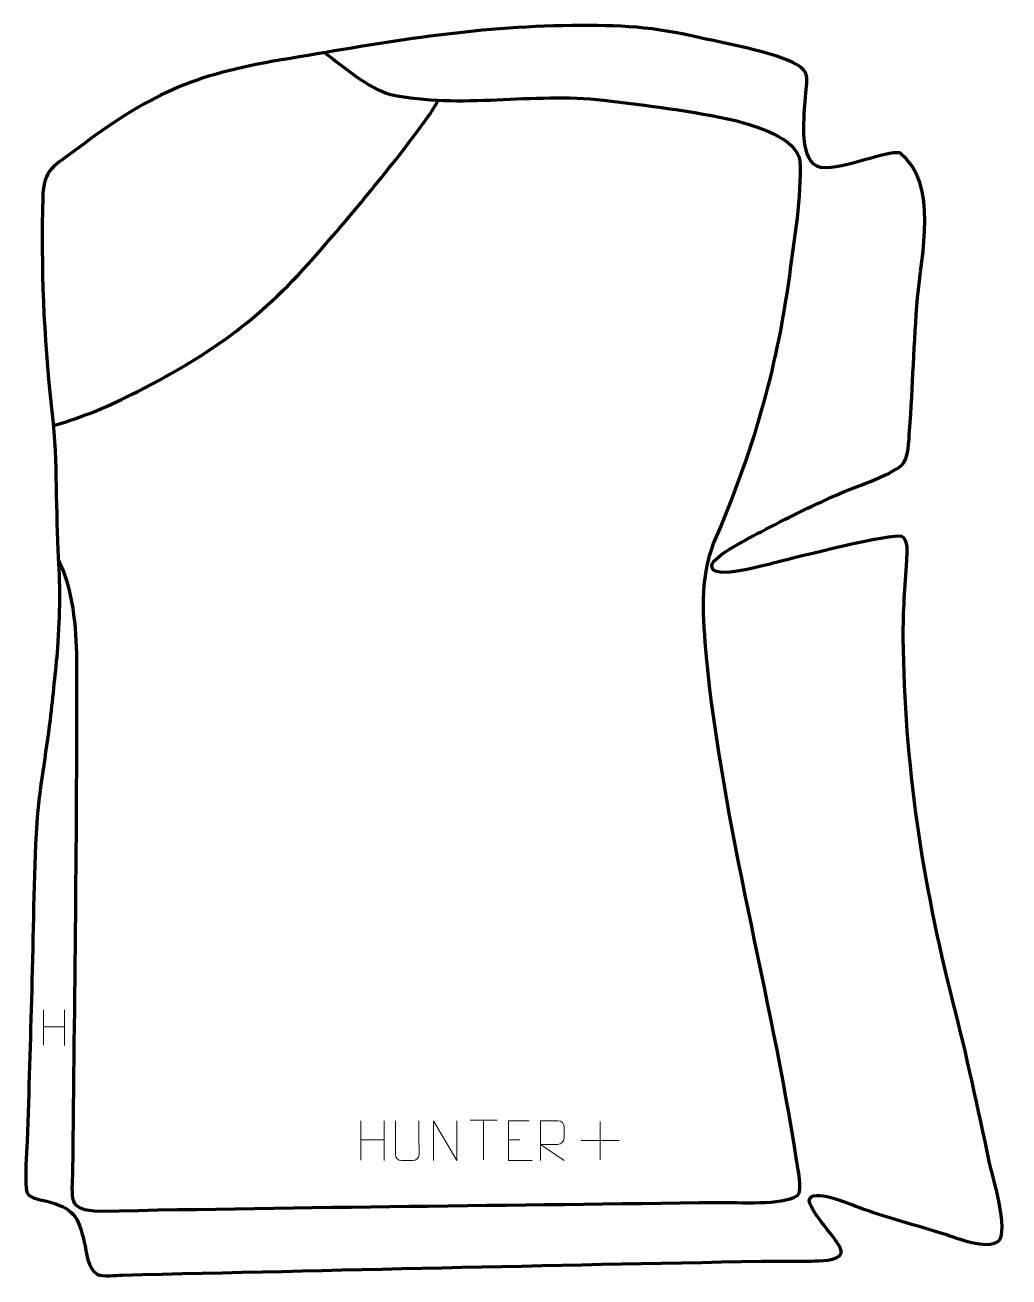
# Model space of a CAD drawing. Header units: millimetres. Extents: x 1403 to 2020, y 71 to 857.
import ezdxf

# ---------------------------------------------------------------- set-up
doc = ezdxf.new("R2010")
doc.units = ezdxf.units.MM
doc.header["$MEASUREMENT"] = 0
doc.layers.add('layer 1', color=7, linetype='Continuous')
doc.layers.add('layer 2', color=7, linetype='Continuous')

msp = doc.modelspace()

# ---------------------------------------------------------------- linework, layer by layer
at = {"layer": 'layer 1', "color": 142, "lineweight": 158}
for points, knots in [([(1591.2144, 839.3033), (1603.6087, 830.0306), (1617.3038, 817.7207), (1632.2473, 813.3216), (1632.2473, 813.3216), (1676.4413, 804.0472), (1720.9351, 815.0013), (1765.7263, 809.7016), (1765.7263, 809.7016), (1792.676, 806.4107), (1822.2597, 803.143), (1848.5922, 796.9529), (1848.5922, 796.9529), (1860.4176, 793.6537), (1887.0354, 786.2557), (1888.8552, 771.8771), (1888.8552, 771.8771), (1890.2277, 748.6807), (1885.2064, 722.9684), (1882.3822, 699.7795), (1882.3822, 699.7795), (1873.9008, 638.3771), (1859.1901, 588.7821), (1834.8505, 531.9002), (1834.8505, 531.9002), (1825.6577, 508.2125), (1828.1913, 485.06), (1830.1197, 460.3872), (1830.1197, 460.3872), (1840.8297, 353.5116), (1870.3775, 250.4001), (1886.643, 144.6072), (1886.643, 144.6072), (1887.4158, 139.9658), (1890.5925, 125.625), (1887.3353, 122.1918), (1887.3353, 122.1918), (1877.4975, 115.8964), (1850.5053, 118.0391), (1838.0716, 117.8748), (1838.0716, 117.8748), (1708.6557, 116.1649), (1579.2223, 114.8997), (1449.8185, 112.4414), (1449.8185, 112.4414), (1428.8587, 112.7708), (1432.7453, 120.7713), (1432.9133, 138.214), (1432.9133, 138.214), (1433.9401, 245.1068), (1435.7037, 352.1651), (1435.3057, 459.0516), (1435.3057, 459.0516), (1435.2333, 478.5127), (1432.9895, 503.8748), (1423.7756, 521.2189)], [0, 0, 0, 0, 0.06666667, 0.06666667, 0.06666667, 0.06666667, 0.13333333, 0.13333333, 0.13333333, 0.13333333, 0.2, 0.2, 0.2, 0.2, 0.26666667, 0.26666667, 0.26666667, 0.26666667, 0.33333333, 0.33333333, 0.33333333, 0.33333333, 0.4, 0.4, 0.4, 0.4, 0.46666667, 0.46666667, 0.46666667, 0.46666667, 0.53333333, 0.53333333, 0.53333333, 0.53333333, 0.6, 0.6, 0.6, 0.6, 0.66666667, 0.66666667, 0.66666667, 0.66666667, 0.73333333, 0.73333333, 0.73333333, 0.73333333, 0.8, 0.8, 0.8, 0.8, 0.86666667, 0.86666667, 0.86666667, 0.86666667, 1, 1, 1, 1]), ([(1420.6262, 605.5299), (1440.8959, 611.6463), (1454.7163, 617.2915), (1473.5746, 626.9516), (1473.5746, 626.9516), (1521.9393, 651.9345), (1551.5105, 673.3233), (1587.3635, 714.6461), (1587.3635, 714.6461), (1610.8189, 741.7095), (1634.6283, 770.2144), (1655.5629, 799.2527), (1655.5629, 799.2527), (1658.1224, 802.803), (1660.2982, 806.3783), (1662.5235, 810.1366)], [0, 0, 0, 0, 0.2, 0.2, 0.2, 0.2, 0.4, 0.4, 0.4, 0.4, 0.6, 0.6, 0.6, 0.6, 1, 1, 1, 1])]:
    msp.add_open_spline(points, degree=3, knots=knots, dxfattribs=at)
at = {"layer": 'layer 2', "color": 242, "lineweight": 158}
msp.add_open_spline([(1563.7257, 835.0472), (1623.4794, 845.0496), (1679.1104, 855.5424), (1740.1057, 856.4613), (1740.1057, 856.4613), (1771.4856, 856.9209), (1791.9107, 856.6999), (1822.921, 849.6575), (1822.921, 849.6575), (1841.4649, 845.563), (1863.7588, 841.6655), (1881.2363, 834.8685), (1881.2363, 834.8685), (1897.4063, 827.9124), (1893.0746, 824.5767), (1892.2666, 808.8159), (1892.2666, 808.8159), (1891.6129, 798.181), (1888.0603, 770.8138), (1902.0256, 767.46), (1902.0256, 767.46), (1917.8363, 766.1763), (1942.9934, 778.4005), (1951.6938, 776.6565), (1951.6938, 776.6565), (1976.4552, 757.2541), (1965.0604, 712.5113), (1962.761, 685.6352), (1962.761, 685.6352), (1960.4286, 657.8518), (1959.8508, 630.0295), (1957.7643, 602.2764), (1957.7643, 602.2764), (1957.3479, 596.5243), (1957.2539, 584.7126), (1952.9294, 580.671), (1952.9294, 580.671), (1943.8527, 573.2987), (1923.2705, 567.2724), (1911.6554, 561.959), (1911.6554, 561.959), (1895.4071, 554.5519), (1880.3374, 547.388), (1864.5743, 538.9375), (1864.5743, 538.9375), (1858.8435, 535.8654), (1834.4472, 523.856), (1833.8005, 517.9115), (1833.8005, 517.9115), (1832.6565, 507.3967), (1869.6719, 518.6649), (1875.515, 520.093), (1875.515, 520.093), (1886.1946, 522.7107), (1947.0632, 538.1688), (1952.823, 535.974), (1952.823, 535.974), (1957.4175, 534.2232), (1956.2108, 525.2491), (1955.9813, 521.0664), (1955.9813, 521.0664), (1954.9085, 504.2922), (1953.7146, 489.0632), (1953.7853, 472.149), (1953.7853, 472.149), (1954.7289, 393.249), (1965.6928, 319.7075), (1985.1931, 243.3621), (1985.1931, 243.3621), (1993.6409, 210.1367), (2000.7264, 177.3145), (2007.7499, 143.7889), (2007.7499, 143.7889), (2009.7729, 135.0785), (2020.1173, 99.882), (2013.7258, 93.9166), (2013.7258, 93.9166), (2005.5892, 88.0304), (1988.1792, 95.6655), (1979.3756, 98.401), (1979.3756, 98.401), (1961.5205, 103.9138), (1942.6783, 108.9747), (1925.1674, 115.2572), (1925.1674, 115.2572), (1920.564, 117.0242), (1895.9342, 127.9366), (1894.7039, 119.1165), (1894.7039, 119.1165), (1897.4767, 107.9482), (1915.6045, 93.0942), (1914.9134, 86.2374), (1914.9134, 86.2374), (1912.8761, 81.1426), (1900.981, 81.3704), (1896.2698, 81.2976), (1896.2698, 81.2976), (1885.806, 81.136), (1875.3758, 81.3462), (1864.8402, 81.1585), (1864.8402, 81.1585), (1731.1751, 78.7279), (1597.5255, 75.5713), (1463.8742, 72.4927), (1463.8742, 72.4927), (1459.7433, 72.3975), (1451.5364, 71.287), (1448.0829, 72.9428), (1448.0829, 72.9428), (1442.2227, 76.9132), (1441.3695, 86.6804), (1439.9753, 93.2002), (1439.9753, 93.2002), (1436.115, 109.7223), (1433.2838, 114.2181), (1416.4696, 118.8902), (1416.4696, 118.8902), (1411.2882, 120.1798), (1403.9613, 120.1871), (1403.4953, 126.7282), (1403.4953, 126.7282), (1402.8722, 135.4749), (1403.7514, 147.4971), (1404.1115, 156.5404), (1404.1115, 156.5404), (1405.3558, 188.0625), (1406.1031, 219.731), (1407.0394, 251.2756), (1407.0394, 251.2756), (1408.0427, 285.9774), (1408.1464, 321.383), (1410.1724, 355.9691), (1410.1724, 355.9691), (1411.6332, 377.55), (1416.0886, 399.3501), (1418.5306, 421), (1418.5306, 421), (1420.2101, 435.9256), (1421.9245, 451.1992), (1423.2138, 466.1493), (1423.2138, 466.1493), (1424.8134, 487.6854), (1424.8537, 505.7608), (1423.5169, 527.3035), (1423.5169, 527.3035), (1421.8701, 558.065), (1423.2054, 587.8747), (1419.311, 618.6517), (1419.311, 618.6517), (1414.4154, 660.8607), (1412.9072, 705.7835), (1413.9363, 748.2703), (1413.9363, 748.2703), (1414.3876, 766.9033), (1421.4464, 768.6533), (1435.0341, 778.8894), (1435.0341, 778.8894), (1480.4883, 813.1317), (1507.3228, 825.6992), (1563.7257, 835.0472)], degree=3, knots=[0, 0, 0, 0, 0.02439024, 0.02439024, 0.02439024, 0.02439024, 0.04878049, 0.04878049, 0.04878049, 0.04878049, 0.07317073, 0.07317073, 0.07317073, 0.07317073, 0.09756098, 0.09756098, 0.09756098, 0.09756098, 0.12195122, 0.12195122, 0.12195122, 0.12195122, 0.14634146, 0.14634146, 0.14634146, 0.14634146, 0.17073171, 0.17073171, 0.17073171, 0.17073171, 0.19512195, 0.19512195, 0.19512195, 0.19512195, 0.2195122, 0.2195122, 0.2195122, 0.2195122, 0.24390244, 0.24390244, 0.24390244, 0.24390244, 0.26829268, 0.26829268, 0.26829268, 0.26829268, 0.29268293, 0.29268293, 0.29268293, 0.29268293, 0.31707317, 0.31707317, 0.31707317, 0.31707317, 0.34146341, 0.34146341, 0.34146341, 0.34146341, 0.36585366, 0.36585366, 0.36585366, 0.36585366, 0.3902439, 0.3902439, 0.3902439, 0.3902439, 0.41463415, 0.41463415, 0.41463415, 0.41463415, 0.43902439, 0.43902439, 0.43902439, 0.43902439, 0.46341463, 0.46341463, 0.46341463, 0.46341463, 0.48780488, 0.48780488, 0.48780488, 0.48780488, 0.51219512, 0.51219512, 0.51219512, 0.51219512, 0.53658537, 0.53658537, 0.53658537, 0.53658537, 0.56097561, 0.56097561, 0.56097561, 0.56097561, 0.58536585, 0.58536585, 0.58536585, 0.58536585, 0.6097561, 0.6097561, 0.6097561, 0.6097561, 0.63414634, 0.63414634, 0.63414634, 0.63414634, 0.65853659, 0.65853659, 0.65853659, 0.65853659, 0.68292683, 0.68292683, 0.68292683, 0.68292683, 0.70731707, 0.70731707, 0.70731707, 0.70731707, 0.73170732, 0.73170732, 0.73170732, 0.73170732, 0.75609756, 0.75609756, 0.75609756, 0.75609756, 0.7804878, 0.7804878, 0.7804878, 0.7804878, 0.80487805, 0.80487805, 0.80487805, 0.80487805, 0.82926829, 0.82926829, 0.82926829, 0.82926829, 0.85365854, 0.85365854, 0.85365854, 0.85365854, 0.87804878, 0.87804878, 0.87804878, 0.87804878, 0.90243902, 0.90243902, 0.90243902, 0.90243902, 0.92682927, 0.92682927, 0.92682927, 0.92682927, 0.95121951, 0.95121951, 0.95121951, 0.95121951, 1, 1, 1, 1], dxfattribs=at)
at = {"layer": 'layer 2', "color": 250, "lineweight": 9}
for points in [[(1414.4774, 238.946), (1414.4774, 238.946), (1414.4774, 216.7533), (1414.4774, 216.7533)], [(1427.5931, 238.946), (1427.5931, 238.946), (1427.5931, 216.5957), (1427.5931, 216.5957)], [(1414.4949, 228.3036), (1414.4949, 228.3036), (1427.5931, 228.3036), (1427.5931, 228.3036)], [(1613.4917, 169.3088), (1613.4917, 169.3088), (1613.4917, 144.5313), (1613.4917, 144.5313)], [(1628.135, 169.3088), (1628.135, 169.3088), (1628.135, 144.3553), (1628.135, 144.3553)], [(1682.0729, 169.7186), (1682.0729, 169.7186), (1699.0601, 169.7186), (1699.0601, 169.7186)], [(1690.5667, 144.7886), (1690.5667, 144.7886), (1690.5667, 169.7421), (1690.5667, 169.7421)], [(1763.6717, 168.8246), (1763.6717, 168.8246), (1763.6717, 144.8467), (1763.6717, 144.8467)], [(1613.4917, 157.4265), (1613.4917, 157.4265), (1628.135, 157.4269), (1628.135, 157.4269)], [(1706.1614, 157.4365), (1706.1614, 157.4365), (1713.3295, 157.4365), (1713.3295, 157.4365)], [(1751.6828, 156.8356), (1751.6828, 156.8356), (1775.6607, 156.8356), (1775.6607, 156.8356)]]:
    msp.add_open_spline(points, degree=3, dxfattribs=at)
for points, knots in [([(1649.9371, 169.3126), (1649.9367, 163.7731), (1650.0325, 153.5713), (1650.0329, 148.0309), (1650.0329, 148.0309), (1649.8931, 145.7914), (1648.2159, 144.3652), (1646.0682, 144.3547), (1646.0682, 144.3547), (1643.7363, 144.3551), (1641.4044, 144.3551), (1639.0729, 144.3547), (1639.0729, 144.3547), (1637.1479, 144.2532), (1635.1758, 146.0697), (1635.187, 148.0142), (1635.187, 148.0142), (1635.1873, 153.5761), (1635.2827, 163.7515), (1635.2823, 169.3126)], [0, 0, 0, 0, 0.16666667, 0.16666667, 0.16666667, 0.16666667, 0.33333333, 0.33333333, 0.33333333, 0.33333333, 0.5, 0.5, 0.5, 0.5, 0.66666667, 0.66666667, 0.66666667, 0.66666667, 1, 1, 1, 1]), ([(1659.0481, 144.3589), (1659.0481, 144.3589), (1659.0481, 169.3124), (1659.0481, 169.3124), (1659.0481, 169.3124), (1659.0481, 169.3124), (1673.7029, 144.3589), (1673.7029, 144.3589), (1673.7029, 144.3589), (1673.7029, 144.3589), (1673.7029, 169.3124), (1673.7029, 169.3124)], [0, 0, 0, 0, 0.25, 0.25, 0.25, 0.25, 0.5, 0.5, 0.5, 0.5, 1, 1, 1, 1]), ([(1719.0353, 169.3162), (1719.0353, 169.3162), (1706.1614, 169.3162), (1706.1614, 169.3162), (1706.1614, 169.3162), (1706.1614, 169.3162), (1706.1614, 144.3626), (1706.1614, 144.3626), (1706.1614, 144.3626), (1706.1614, 144.3626), (1721.0272, 144.3626), (1721.0272, 144.3626)], [0, 0, 0, 0, 0.25, 0.25, 0.25, 0.25, 0.5, 0.5, 0.5, 0.5, 1, 1, 1, 1]), ([(1726.3397, 144.3589), (1726.3397, 144.3589), (1726.3397, 169.3124), (1726.3397, 169.3124), (1726.3397, 169.3124), (1729.9345, 169.3124), (1733.53, 169.3124), (1737.1252, 169.3124), (1737.1252, 169.3124), (1739.4505, 169.2747), (1741.0078, 167.7847), (1741.0037, 165.4183), (1741.0037, 165.4183), (1741.0033, 163.3828), (1741.0033, 160.3234), (1741.0037, 158.2874), (1741.0037, 158.2874), (1740.9972, 156.4119), (1739.1849, 154.4701), (1737.1754, 154.451), (1737.1754, 154.451), (1737.1754, 154.451), (1726.3397, 154.451), (1726.3397, 154.451), (1726.3397, 154.451), (1726.3397, 154.451), (1740.9944, 144.3589), (1740.9944, 144.3589)], [0, 0, 0, 0, 0.125, 0.125, 0.125, 0.125, 0.25, 0.25, 0.25, 0.25, 0.375, 0.375, 0.375, 0.375, 0.5, 0.5, 0.5, 0.5, 0.625, 0.625, 0.625, 0.625, 0.75, 0.75, 0.75, 0.75, 1, 1, 1, 1])]:
    msp.add_open_spline(points, degree=3, knots=knots, dxfattribs=at)

doc.saveas('drawing.dxf')
